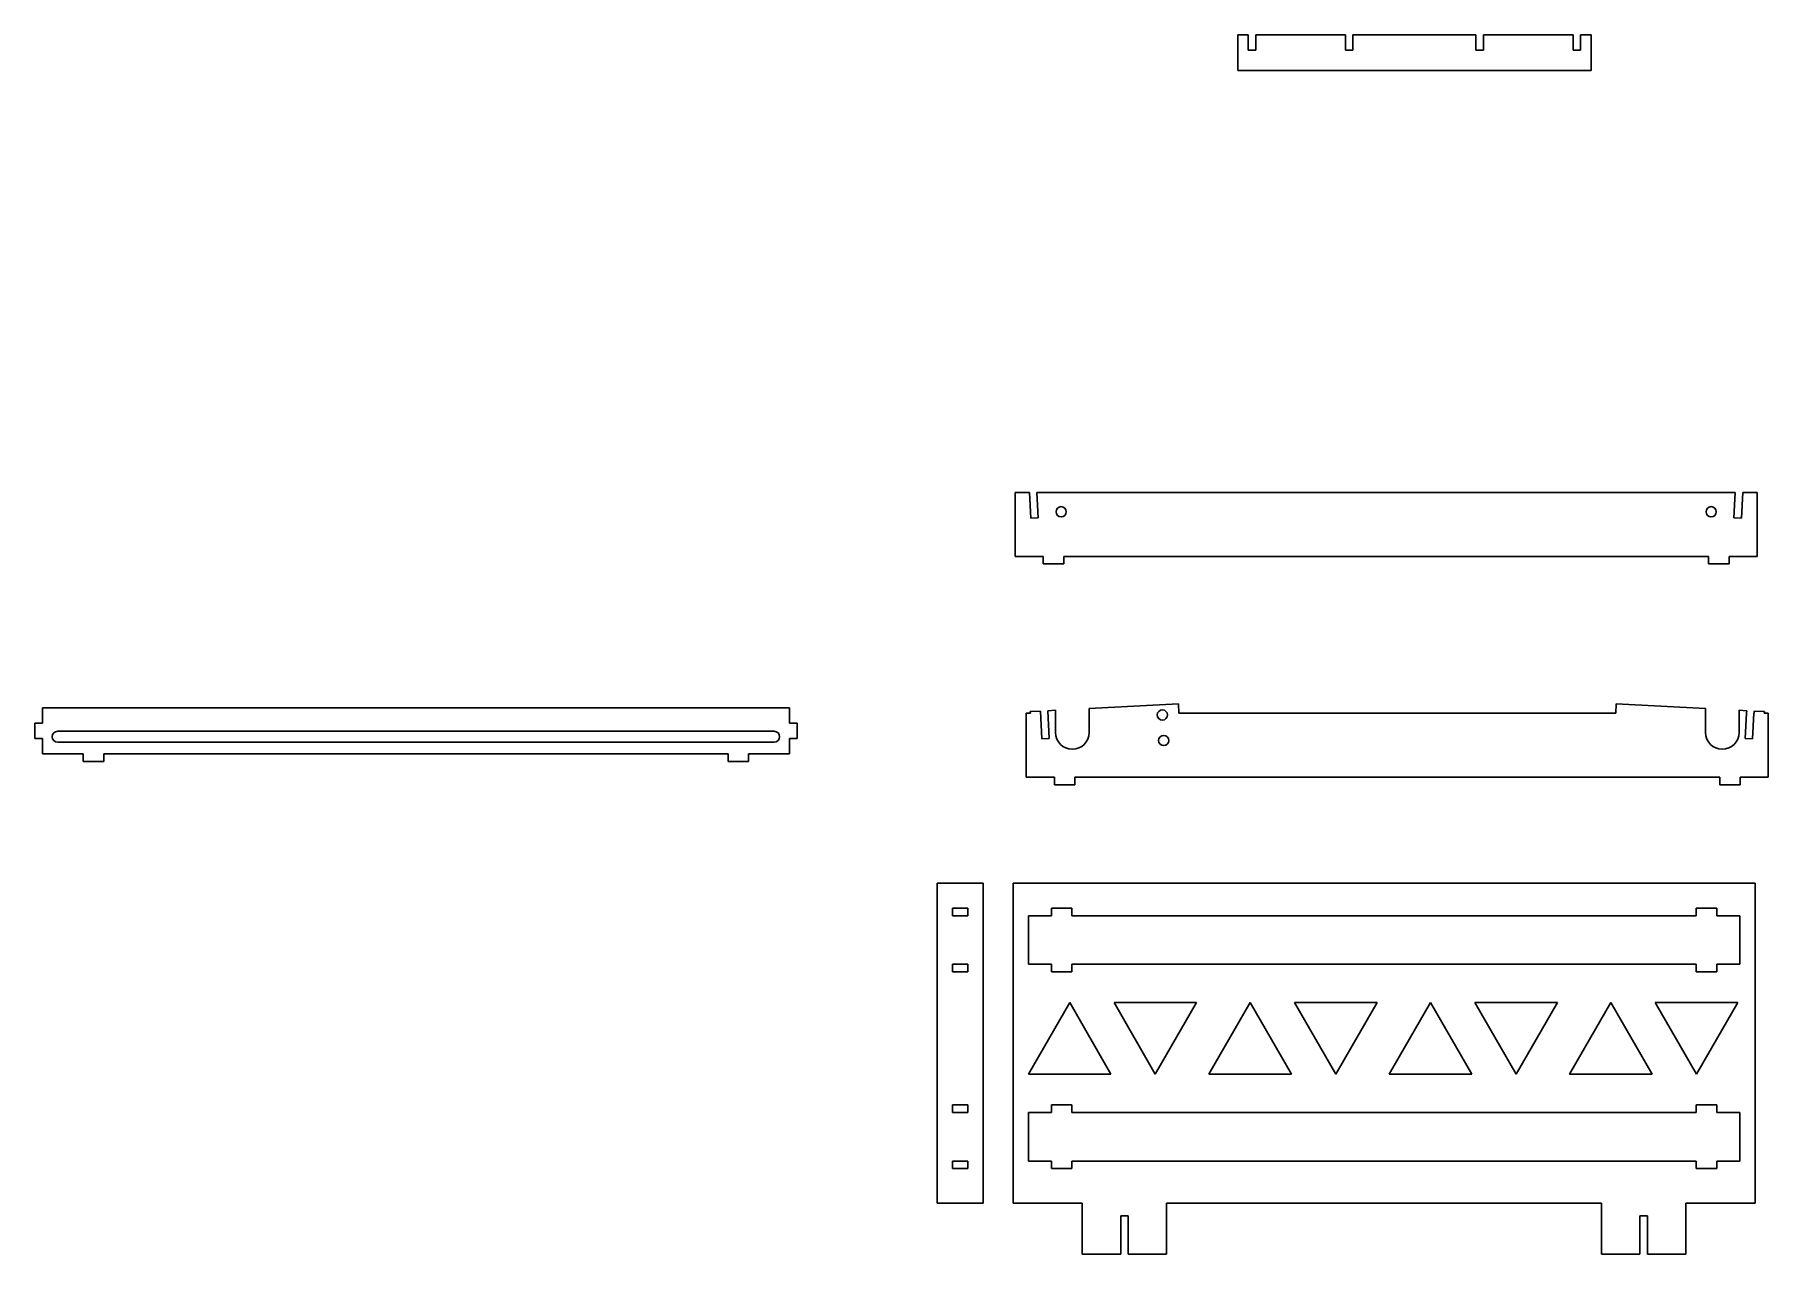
# Model space of a CAD drawing. Header units: millimetres. Extents: x -48 to 630, y -380 to 97.
import ezdxf

# ---------------------------------------------------------------- set-up
doc = ezdxf.new("R2010")
doc.units = ezdxf.units.MM

msp = doc.modelspace()

# ---------------------------------------------------------------- linework, layer by layer
for p, q in [((426.3, 97.02), (422.25, 97.02)), ((422.25, 97.02), (422.25, 83.02)), ((426.3, 91.02), (426.3, 97.02)), ((464.25, 97.02), (429.25, 97.02)), ((429.25, 97.02), (429.25, 91.02)), ((464.25, 91.02), (464.25, 97.02)), ((515.3, 97.02), (467.2, 97.02)), ((467.2, 97.02), (467.2, 91.02)), ((515.3, 91.02), (515.3, 97.02)), ((518.25, 97.02), (518.25, 91.02)), ((553.25, 97.02), (518.25, 97.02)), ((553.25, 91.02), (553.25, 97.02)), ((556.2, 97.02), (556.2, 91.02)), ((560.25, 97.02), (556.2, 97.02)), ((560.25, 83.02), (560.25, 97.02)), ((429.25, 91.02), (426.3, 91.02)), ((467.2, 91.02), (464.25, 91.02)), ((518.25, 91.02), (515.3, 91.02)), ((556.2, 91.02), (553.25, 91.02)), ((422.25, 83.02), (560.25, 83.02)), ((335.2, -81.89), (335.2, -106.89)), ((340.75, -81.89), (335.2, -81.89)), ((341.27, -91.87), (340.75, -81.89)), ((343.7, -81.89), (344.21, -91.72)), ((616.61, -81.89), (343.7, -81.89)), ((616.1, -91.72), (616.61, -81.89)), ((619.56, -81.89), (619.04, -91.87)), ((625.2, -81.89), (619.56, -81.89)), ((625.2, -106.89), (625.2, -81.89)), ((344.21, -91.72), (341.27, -91.87)), ((619.04, -91.87), (616.1, -91.72)), ((335.2, -106.89), (346.2, -106.89)), ((346.2, -106.89), (346.2, -109.79)), ((354.2, -109.79), (354.2, -106.89)), ((354.2, -106.89), (606.2, -106.89)), ((606.2, -106.89), (606.2, -109.79)), ((614.2, -106.89), (625.2, -106.89)), ((614.2, -109.79), (614.2, -106.89)), ((346.2, -109.79), (354.2, -109.79)), ((606.2, -109.79), (614.2, -109.79)), ((-44.98, -165.97), (-44.98, -171.97)), ((247.02, -165.97), (-44.98, -165.97)), ((247.02, -171.97), (247.02, -165.97)), ((341.14, -168.15), (339.55, -168.15)), ((339.55, -168.15), (339.55, -193.15)), ((345.05, -167.3), (341.1, -167.5)), ((341.1, -167.5), (341.14, -168.15)), ((345.61, -178.14), (345.05, -167.3)), ((351, -166.98), (347.99, -167.14)), ((347.99, -167.14), (348.56, -177.98)), ((351, -175.65), (351, -166.98)), ((399.02, -164.47), (364.1, -166.3)), ((364.1, -166.3), (364.1, -175.65)), ((399.21, -168.15), (399.02, -164.47)), ((569.89, -168.15), (399.21, -168.15)), ((569.89, -168.15), (570.08, -164.47)), ((570.08, -164.47), (605, -166.3)), ((605, -175.65), (605, -166.3)), ((618.1, -166.98), (618.1, -175.65)), ((618.1, -166.98), (621.11, -167.14)), ((620.44, -177.98), (620.96, -168.15)), ((621.06, -168.15), (620.96, -168.15)), ((621.11, -167.14), (621.06, -168.15)), ((623.91, -168.15), (623.39, -178.14)), ((624.01, -168.15), (623.91, -168.15)), ((624.01, -168.15), (624.05, -167.3)), ((624.05, -167.3), (628, -167.5)), ((628, -167.5), (627.97, -168.15)), ((629.55, -168.15), (627.97, -168.15)), ((629.55, -193.15), (629.55, -168.15)), ((-44.98, -171.97), (-47.98, -171.97)), ((-47.98, -171.97), (-47.98, -177.97)), ((-38.98, -175.17), (241.02, -175.17)), ((250.02, -171.97), (247.02, -171.97)), ((250.02, -177.97), (250.02, -171.97)), ((-47.98, -177.97), (-44.98, -177.97)), ((-44.98, -177.97), (-44.98, -183.97)), ((241.02, -179.47), (-38.98, -179.47)), ((247.02, -183.97), (247.02, -177.97)), ((247.02, -177.97), (250.02, -177.97)), ((348.56, -177.98), (345.61, -178.14)), ((623.39, -178.14), (620.44, -177.98)), ((-44.98, -183.97), (-28.98, -183.97)), ((-28.98, -183.97), (-28.98, -186.97)), ((-28.98, -186.97), (-20.98, -186.97)), ((-20.98, -186.97), (-20.98, -183.97)), ((-20.98, -183.97), (223.02, -183.97)), ((223.02, -183.97), (223.02, -186.97)), ((223.02, -186.97), (231.02, -186.97)), ((231.02, -186.97), (231.02, -183.97)), ((231.02, -183.97), (247.02, -183.97)), ((339.55, -193.15), (350.55, -193.15)), ((350.55, -193.15), (350.55, -196.05)), ((350.55, -196.05), (358.55, -196.05)), ((358.55, -196.05), (358.55, -193.15)), ((358.55, -193.15), (610.55, -193.15)), ((610.55, -193.15), (610.55, -196.05)), ((610.55, -196.05), (618.55, -196.05)), ((618.55, -193.15), (629.55, -193.15)), ((618.55, -196.05), (618.55, -193.15)), ((322.68, -234.55), (304.68, -234.55)), ((304.68, -234.55), (304.68, -359.55)), ((322.68, -359.55), (322.68, -234.55)), ((624.39, -234.55), (334.39, -234.55)), ((334.39, -234.55), (334.39, -359.55)), ((624.39, -359.55), (624.39, -234.55)), ((310.68, -244.33), (316.68, -244.33)), ((310.68, -247.28), (310.68, -244.33)), ((316.68, -247.28), (310.68, -247.28)), ((316.68, -244.33), (316.68, -247.28)), ((340.39, -247.28), (349.39, -247.28)), ((340.39, -266.2), (340.39, -247.28)), ((349.39, -244.33), (357.39, -244.33)), ((349.39, -247.28), (349.39, -244.33)), ((357.39, -244.33), (357.39, -247.28)), ((357.39, -247.28), (601.39, -247.28)), ((601.39, -247.28), (601.39, -244.33)), ((601.39, -244.33), (609.39, -244.33)), ((609.39, -244.33), (609.39, -247.28)), ((609.39, -247.28), (618.39, -247.28)), ((618.39, -247.28), (618.39, -266.2)), ((310.68, -266.2), (316.68, -266.2)), ((310.68, -269.15), (310.68, -266.2)), ((316.68, -269.15), (310.68, -269.15)), ((316.68, -266.2), (316.68, -269.15)), ((349.39, -266.2), (340.39, -266.2)), ((349.39, -269.15), (349.39, -266.2)), ((357.39, -269.15), (349.39, -269.15)), ((601.39, -266.2), (357.39, -266.2)), ((357.39, -266.2), (357.39, -269.15)), ((601.39, -269.15), (601.39, -266.2)), ((609.39, -269.15), (601.39, -269.15)), ((618.39, -266.2), (609.39, -266.2)), ((609.39, -266.2), (609.39, -269.15)), ((340.39, -309.15), (356.53, -281.2)), ((356.53, -281.2), (372.66, -309.15)), ((389.98, -309.15), (373.85, -281.2)), ((373.85, -281.2), (406.12, -281.2)), ((406.12, -281.2), (389.98, -309.15)), ((410.89, -309.15), (427.03, -281.2)), ((427.03, -281.2), (443.16, -309.15)), ((444.35, -281.2), (476.62, -281.2)), ((460.48, -309.15), (444.35, -281.2)), ((476.62, -281.2), (460.48, -309.15)), ((481.39, -309.15), (497.53, -281.2)), ((497.53, -281.2), (513.66, -309.15)), ((530.98, -309.15), (514.85, -281.2)), ((514.85, -281.2), (547.12, -281.2)), ((547.12, -281.2), (530.98, -309.15)), ((551.89, -309.15), (568.03, -281.2)), ((568.03, -281.2), (584.16, -309.15)), ((601.48, -309.15), (585.35, -281.2)), ((585.35, -281.2), (617.62, -281.2)), ((617.62, -281.2), (601.48, -309.15)), ((372.66, -309.15), (340.39, -309.15)), ((443.16, -309.15), (410.89, -309.15)), ((513.66, -309.15), (481.39, -309.15)), ((584.16, -309.15), (551.89, -309.15)), ((310.68, -321.2), (316.68, -321.2)), ((310.68, -324.15), (310.68, -321.2)), ((316.68, -324.15), (310.68, -324.15)), ((316.68, -321.2), (316.68, -324.15)), ((340.39, -324.15), (349.39, -324.15)), ((340.39, -343.12), (340.39, -324.15)), ((349.39, -321.2), (357.39, -321.2)), ((349.39, -324.15), (349.39, -321.2)), ((357.39, -321.2), (357.39, -324.15)), ((357.39, -324.15), (601.39, -324.15)), ((601.39, -324.15), (601.39, -321.2)), ((601.39, -321.2), (609.39, -321.2)), ((609.39, -321.2), (609.39, -324.15)), ((609.39, -324.15), (618.39, -324.15)), ((618.39, -324.15), (618.39, -343.12)), ((310.68, -343.12), (316.68, -343.12)), ((310.68, -346.07), (310.68, -343.12)), ((316.68, -343.12), (316.68, -346.07)), ((349.39, -343.12), (340.39, -343.12)), ((349.39, -346.07), (349.39, -343.12)), ((601.39, -343.12), (357.39, -343.12)), ((357.39, -343.12), (357.39, -346.07)), ((601.39, -346.07), (601.39, -343.12)), ((609.39, -343.12), (609.39, -346.07)), ((618.39, -343.12), (609.39, -343.12)), ((316.68, -346.07), (310.68, -346.07)), ((357.39, -346.07), (349.39, -346.07)), ((609.39, -346.07), (601.39, -346.07)), ((304.68, -359.55), (322.68, -359.55)), ((334.39, -359.55), (361.44, -359.55)), ((361.44, -359.55), (361.44, -379.55)), ((376.44, -364.55), (379.39, -364.55)), ((376.44, -379.55), (376.44, -364.55)), ((379.39, -364.55), (379.39, -379.55)), ((394.39, -359.55), (564.39, -359.55)), ((394.39, -379.55), (394.39, -359.55)), ((564.39, -359.55), (564.39, -379.55)), ((579.39, -364.55), (582.34, -364.55)), ((579.39, -379.55), (579.39, -364.55)), ((582.34, -364.55), (582.34, -379.55)), ((597.34, -379.55), (597.34, -359.55)), ((597.34, -359.55), (624.39, -359.55)), ((361.44, -379.55), (376.44, -379.55)), ((379.39, -379.55), (394.39, -379.55)), ((564.39, -379.55), (579.39, -379.55)), ((582.34, -379.55), (597.34, -379.55))]:
    msp.add_line(p, q)
for centre in [(353.2, -89.39), (607.2, -89.39), (392.74, -168.8), (393.26, -178.79)]:
    msp.add_circle(centre, 2)
for centre, radius, start, end in [((-38.98, -177.32), 2.15, 90, 270), ((241.02, -177.32), 2.15, 270, 90), ((357.55, -175.65), 6.55, 180, 0), ((611.55, -175.65), 6.55, 180, 0)]:
    msp.add_arc(centre, radius, start, end)

doc.saveas('drawing.dxf')
